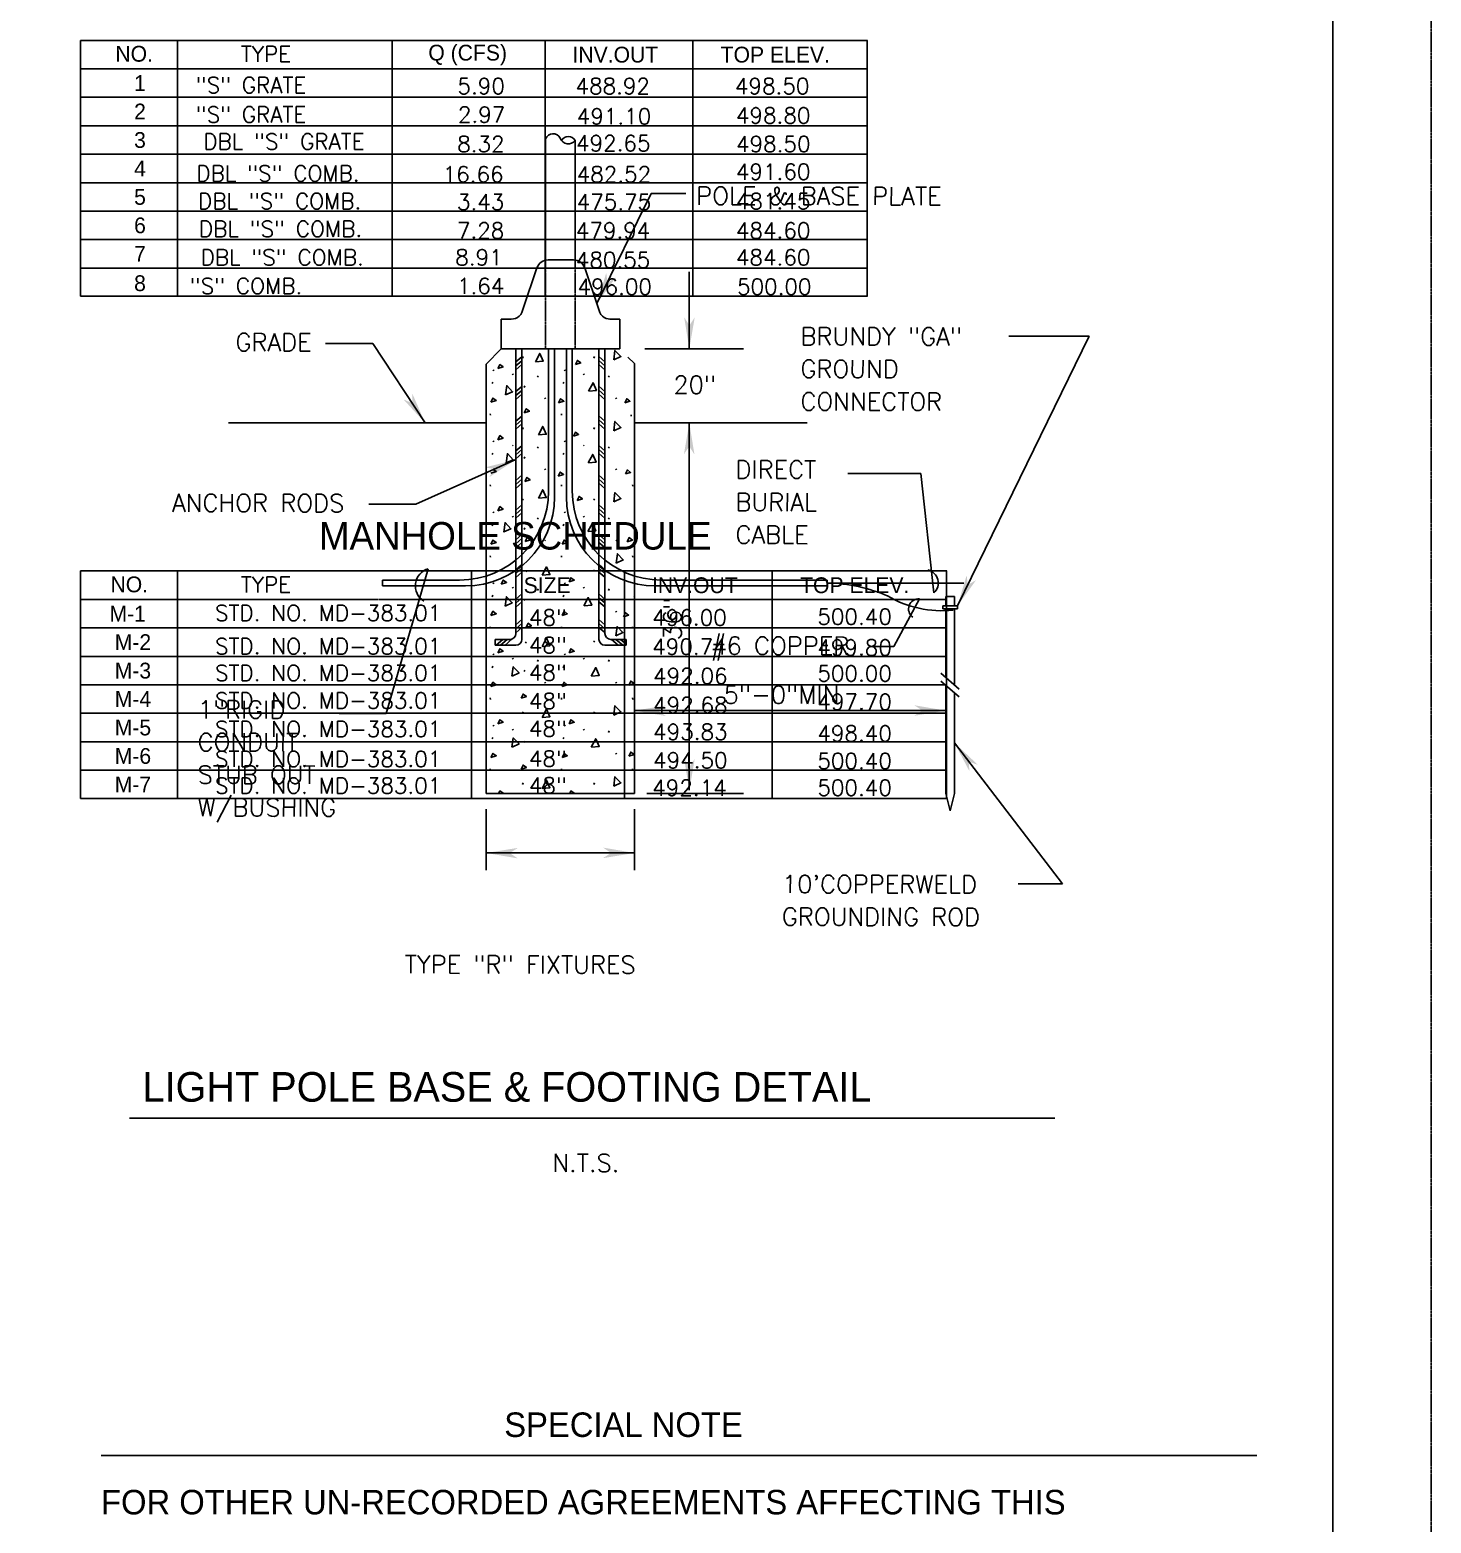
# Model space of a CAD drawing. Header units: inches. Extents: x -46627 to 16189, y -40789 to 47130.
# Drawn here: x -4964 to 3547, y -31534 to -22467 of the extents above; entities that cross this region are included whole.
import ezdxf
from ezdxf.enums import TextEntityAlignment as Align

# ---------------------------------------------------------------- set-up
doc = ezdxf.new("R2010")
doc.units = ezdxf.units.IN
doc.header["$MEASUREMENT"] = 0
doc.linetypes.add('DASHED', pattern=[0.75, 0.5, -0.25])
for name, color, linetype in [('26', 7, 'CONTINUOUS'), ('55', 7, 'CONTINUOUS'), ('58', 7, 'CONTINUOUS'), ('59', 7, 'CONTINUOUS')]:
    doc.layers.add(name, color=color, linetype=linetype)
doc.styles.add('ROMANS', font='ROMANS', dxfattribs={"height": 0.2})
doc.styles.add('txt', font='TXT', dxfattribs={"height": 0.2})

# ---------------------------------------------------------------- blocks, each defined once
blk = doc.blocks.new('ARS')
at = {"layer": '26', "color": 3, "linetype": 'Continuous'}
blk.add_solid([(0, 0), (-0.5292, 0.091), (-0.533, -0.0869), (-0.3952, 0.0009)], dxfattribs=at)

msp = doc.modelspace()

# ---------------------------------------------------------------- linework, layer by layer
at = {"layer": '55', "color": 7, "linetype": 'DASHED'}
msp.add_line((3547.4056, -4949.6663), (3547.4056, -40788.7463), dxfattribs=at)
at = {"layer": '55', "color": 7, "linetype": 'Continuous'}
msp.add_line((-4531.5416, -31123.4651), (2487.7312, -31123.4651), dxfattribs=at)
msp.add_lwpolyline([(-46029.9716, -5557.7363), (-46029.9716, -40191.4283), (2950.0876, -40191.4283), (2950.0876, -5546.9843), (-46029.9716, -5546.9843)], dxfattribs=at)
at = {"layer": '58', "color": 7, "linetype": 'Continuous'}
for p, q in [((-1831.2152, -23863.5791, 0.0024), (-1831.2152, -23129.2631, 0.0024)), ((-1651.2152, -23863.5791, 0.0024), (-1651.2152, -23137.6319, 0.0024)), ((-1190.78, -23460.4151, 0.0024), (-1519.2932, -24128.0999, 0.0024)), ((-1190.78, -23460.4151, 0.0024), (-978.9296, -23460.4151, 0.0024)), ((-1968.3032, -24158.0183, 0.0024), (-1883.7008, -23912.1515, 0.0024)), ((-1815.6176, -23863.5791, 0.0024), (-1661.6816, -23863.5791, 0.0024)), ((-1509.0416, -24157.8887, 0.0024), (-1593.5984, -23912.1515, 0.0024)), ((-958.3124, -23935.4879, 0.0024), (-958.3124, -24403.5791, 0.0024)), ((-2101.2152, -24223.5791, 0.0024), (-2101.2152, -24403.5791, 0.0024)), ((-2101.2152, -24223.5791, 0.0024), (-2040.0152, -24223.5791, 0.0024)), ((-1440.7736, -24223.5443, 0.0024), (-1381.2152, -24223.5443, 0.0024)), ((-1381.2152, -24223.5443, 0.0024), (-1381.2152, -24403.5791, 0.0024)), ((-3167.2112, -24370.9427, 0.0024), (-2880.5456, -24370.9427, 0.0024)), ((-2880.5456, -24370.9427, 0.0024), (-2562.9392, -24853.5791, 0.0024)), ((1469.512, -24325.8335, 0.0024), (670.2544, -25964.9735, 0.0024)), ((981.9328, -24325.8335, 0.0024), (1469.512, -24325.8335, 0.0024)), ((-2101.2152, -24403.5791, 0.0024), (-2191.2152, -24496.9247, 0.0024)), ((-1381.2152, -24403.5791, 0.0024), (-2101.2152, -24403.5791, 0.0024)), ((-2011.2152, -24403.5791, 0.0024), (-2011.2152, -26131.5791, 0.0024)), ((-1975.2152, -24451.5431, 0.0024), (-2011.2152, -24483.3431, 0.0024)), ((-1975.2152, -24475.5599, 0.0024), (-2011.2152, -24507.3611, 0.0024)), ((-1975.2152, -24403.5791, 0.0024), (-1975.2152, -26167.5791, 0.0024)), ((-1971.2012, -24459.7619, 0.0024), (-1967.1968, -24450.7619, 0.0024)), ((-1813.2152, -24403.5791, 0.0024), (-1813.2152, -25267.5791, 0.0024)), ((-1777.2152, -24403.5791, 0.0024), (-1777.2152, -25303.5791, 0.0024)), ((-1705.2152, -24403.5791, 0.0024), (-1705.2152, -25303.5791, 0.0024)), ((-1669.2152, -24403.5791, 0.0024), (-1669.2152, -25267.5791, 0.0024)), ((-1539.2012, -24459.7619, 0.0024), (-1535.1968, -24450.7619, 0.0024)), ((-1507.2152, -24403.5791, 0.0024), (-1507.2152, -26167.5791, 0.0024)), ((-1507.2152, -24450.9551, 0.0024), (-1471.2152, -24482.7551, 0.0024)), ((-1507.2152, -24474.9719, 0.0024), (-1471.2152, -24506.7719, 0.0024)), ((-1471.2152, -24403.5791, 0.0024), (-1471.2152, -26131.5791, 0.0024)), ((-1291.2152, -24493.5791, 0.0024), (-1330.8464, -24453.9479, 0.0024)), ((-1228.6004, -24403.5791, 0.0024), (-629.9636, -24403.5791, 0.0024)), ((-2191.2152, -24496.9247, 0.0024), (-2191.2152, -27103.5791, 0.0024)), ((-2148.8696, -24530.6639, 0.0024), (-2144.8736, -24536.6579, 0.0024)), ((-2032.3016, -24556.0895, 0.0024), (-2028.3056, -24562.0823, 0.0024)), ((-1975.2152, -24499.5767, 0.0024), (-2011.2152, -24531.3767, 0.0024)), ((-1880.2928, -24575.6375, 0.0024), (-1876.2872, -24566.6543, 0.0024)), ((-1716.8696, -24530.6639, 0.0024), (-1712.8736, -24536.6579, 0.0024)), ((-1600.3016, -24556.0895, 0.0024), (-1596.3056, -24562.0823, 0.0024)), ((-1507.2152, -24498.9875, 0.0024), (-1471.2152, -24530.7887, 0.0024)), ((-1448.2928, -24575.6375, 0.0024), (-1444.2872, -24566.6543, 0.0024)), ((-1291.2152, -27103.5791, 0.0024), (-1291.2152, -24493.5791, 0.0024)), ((-2156.4488, -24614.5079, 0.0024), (-2152.4432, -24605.5079, 0.0024)), ((-1975.2152, -24631.5431, 0.0024), (-2011.2152, -24663.3431, 0.0024)), ((-1975.2152, -24655.5599, 0.0024), (-2011.2152, -24687.3611, 0.0024)), ((-1961.2112, -24637.4759, 0.0024), (-1957.2056, -24628.4939, 0.0024)), ((-1724.4488, -24614.5079, 0.0024), (-1720.4432, -24605.5079, 0.0024)), ((-1507.2152, -24630.9551, 0.0024), (-1471.2152, -24662.7551, 0.0024)), ((-1507.2152, -24654.9719, 0.0024), (-1471.2152, -24686.7719, 0.0024)), ((-1292.4488, -24614.5079, 0.0024), (-1291.2152, -24611.7383, 0.0024)), ((-1975.2152, -24679.5767, 0.0024), (-2011.2152, -24711.3767, 0.0024)), ((-1836.3272, -24701.4119, 0.0024), (-1832.3312, -24707.4059, 0.0024)), ((-1507.2152, -24678.9875, 0.0024), (-1471.2152, -24710.7887, 0.0024)), ((-1404.3272, -24701.4119, 0.0024), (-1400.3312, -24707.4059, 0.0024)), ((-2167.3376, -24797.2535, 0.0024), (-2166.3296, -24806.2439, 0.0024)), ((-1975.2152, -24811.5431, 0.0024), (-2011.2152, -24843.3431, 0.0024)), ((-1975.2152, -24835.5599, 0.0024), (-2011.2152, -24867.3611, 0.0024)), ((-1735.3376, -24797.2535, 0.0024), (-1734.3296, -24806.2439, 0.0024)), ((-1507.2152, -24810.9551, 0.0024), (-1471.2152, -24842.7551, 0.0024)), ((-1507.2152, -24834.9719, 0.0024), (-1471.2152, -24866.7719, 0.0024)), ((-1311.5288, -24803.4023, 0.0024), (-1310.5208, -24812.3927, 0.0024)), ((-2191.2152, -24853.5791, 0.0024), (-3756.9236, -24853.5791, 0.0024)), ((-1975.2152, -24859.5767, 0.0024), (-2011.2152, -24891.3767, 0.0024)), ((-1971.2012, -24891.2303, 0.0024), (-1967.1968, -24882.2303, 0.0024)), ((-1539.2012, -24891.2303, 0.0024), (-1535.1968, -24882.2303, 0.0024)), ((-1507.2152, -24858.9875, 0.0024), (-1471.2152, -24890.7887, 0.0024)), ((-241.7036, -24853.5791, 0.0024), (-1291.2152, -24853.5791, 0.0024)), ((-958.3124, -24853.5791, 0.0024), (-958.3124, -27084.2039, 0.0024)), ((-2148.8696, -24962.1335, 0.0024), (-2144.8736, -24968.1263, 0.0024)), ((-2032.3016, -24987.5579, 0.0024), (-2028.3056, -24993.5519, 0.0024)), ((-1975.2152, -24991.5431, 0.0024), (-2011.2152, -25023.3431, 0.0024)), ((-1975.2152, -25015.5599, 0.0024), (-2011.2152, -25047.3611, 0.0024)), ((-1880.2928, -25007.1059, 0.0024), (-1876.2872, -24998.1239, 0.0024)), ((-1716.8696, -24962.1335, 0.0024), (-1712.8736, -24968.1263, 0.0024)), ((-1600.3016, -24987.5579, 0.0024), (-1596.3056, -24993.5519, 0.0024)), ((-1507.2152, -24990.9551, 0.0024), (-1471.2152, -25022.7551, 0.0024)), ((-1507.2152, -25014.9719, 0.0024), (-1471.2152, -25046.7719, 0.0024)), ((-1448.2928, -25007.1059, 0.0024), (-1444.2872, -24998.1239, 0.0024)), ((-2618.4512, -25346.7083, 0.0024), (-2011.2152, -25076.0399, 0.0024)), ((-2156.4488, -25045.9775, 0.0024), (-2152.4432, -25036.9775, 0.0024)), ((-1975.2152, -25039.5767, 0.0024), (-2011.2152, -25071.3767, 0.0024)), ((-1961.2112, -25068.9455, 0.0024), (-1957.2056, -25059.9623, 0.0024)), ((-1724.4488, -25045.9775, 0.0024), (-1720.4432, -25036.9775, 0.0024)), ((-1507.2152, -25038.9875, 0.0024), (-1471.2152, -25070.7887, 0.0024)), ((-1292.4488, -25045.9775, 0.0024), (-1291.2152, -25043.2067, 0.0024)), ((-1975.2152, -25171.5431, 0.0024), (-2011.2152, -25203.3431, 0.0024)), ((-1975.2152, -25195.5599, 0.0024), (-2011.2152, -25227.3611, 0.0024)), ((-1836.3272, -25132.8815, 0.0024), (-1832.3312, -25138.8743, 0.0024)), ((-1507.2152, -25170.9551, 0.0024), (-1471.2152, -25202.7551, 0.0024)), ((-1507.2152, -25194.9719, 0.0024), (-1471.2152, -25226.7719, 0.0024)), ((-1404.3272, -25132.8815, 0.0024), (-1400.3312, -25138.8743, 0.0024)), ((4.0936, -25160.8127, 0.0024), (448.5328, -25160.8127, 0.0024)), ((448.5328, -25160.8127, 0.0024), (526.1548, -25885.7999, 0.0024)), ((-2167.3376, -25228.7219, 0.0024), (-2166.3296, -25237.7135, 0.0024)), ((-1975.2152, -25219.5767, 0.0024), (-2011.2152, -25251.3767, 0.0024)), ((-1735.3376, -25228.7219, 0.0024), (-1734.3296, -25237.7135, 0.0024)), ((-1507.2152, -25218.9875, 0.0024), (-1471.2152, -25250.7887, 0.0024)), ((-1303.3376, -25228.7219, 0.0024), (-1302.3296, -25237.7135, 0.0024)), ((-2905.1168, -25346.7083, 0.0024), (-2618.4512, -25346.7083, 0.0024)), ((-1975.2152, -25351.5431, 0.0024), (-2011.2152, -25383.3431, 0.0024)), ((-1975.2152, -25375.5599, 0.0024), (-2011.2152, -25407.3611, 0.0024)), ((-1971.2012, -25322.6999, 0.0024), (-1967.1968, -25313.6999, 0.0024)), ((-1539.2012, -25322.6999, 0.0024), (-1535.1968, -25313.6999, 0.0024)), ((-1507.2152, -25350.9551, 0.0024), (-1471.2152, -25382.7551, 0.0024)), ((-1507.2152, -25374.9719, 0.0024), (-1471.2152, -25406.7719, 0.0024)), ((-2156.4488, -25477.4459, 0.0024), (-2152.4432, -25468.4459, 0.0024)), ((-2148.8696, -25393.6019, 0.0024), (-2144.8736, -25399.5959, 0.0024)), ((-2032.3016, -25419.0263, 0.0024), (-2028.3056, -25425.0215, 0.0024)), ((-1975.2152, -25399.5767, 0.0024), (-2011.2152, -25431.3767, 0.0024)), ((-1880.2928, -25438.5743, 0.0024), (-1876.2872, -25429.5935, 0.0024)), ((-1724.4488, -25477.4459, 0.0024), (-1720.4432, -25468.4459, 0.0024)), ((-1716.8696, -25393.6019, 0.0024), (-1712.8736, -25399.5959, 0.0024)), ((-1600.3016, -25419.0263, 0.0024), (-1596.3056, -25425.0215, 0.0024)), ((-1507.2152, -25398.9875, 0.0024), (-1471.2152, -25430.7887, 0.0024)), ((-1448.2928, -25438.5743, 0.0024), (-1444.2872, -25429.5935, 0.0024)), ((-1292.4488, -25477.4459, 0.0024), (-1291.2152, -25474.6751, 0.0024)), ((-1975.2152, -25531.5431, 0.0024), (-2011.2152, -25563.3431, 0.0024)), ((-1975.2152, -25555.5599, 0.0024), (-2011.2152, -25587.3611, 0.0024)), ((-1961.2112, -25500.4139, 0.0024), (-1957.2056, -25491.4319, 0.0024)), ((-1836.3272, -25564.3499, 0.0024), (-1832.3312, -25570.3439, 0.0024)), ((-1507.2152, -25530.9551, 0.0024), (-1471.2152, -25562.7551, 0.0024)), ((-1507.2152, -25554.9719, 0.0024), (-1471.2152, -25586.7719, 0.0024)), ((-1404.3272, -25564.3499, 0.0024), (-1400.3312, -25570.3439, 0.0024)), ((-2167.3376, -25660.1903, 0.0024), (-2166.3296, -25669.1819, 0.0024)), ((-1975.2152, -25579.5767, 0.0024), (-2011.2152, -25611.3767, 0.0024)), ((-1735.3376, -25660.1903, 0.0024), (-1734.3296, -25669.1819, 0.0024)), ((-1507.2152, -25578.9875, 0.0024), (-1471.2152, -25610.7887, 0.0024)), ((-1303.3376, -25660.1903, 0.0024), (-1302.3296, -25669.1819, 0.0024)), ((-2798.6408, -26617.6667, 0.0024), (-2544.008, -25738.5743, 0.0024)), ((-1975.2152, -25711.5431, 0.0024), (-2011.2152, -25743.3431, 0.0024)), ((-1975.2152, -25735.5599, 0.0024), (-2011.2152, -25767.3611, 0.0024)), ((-1948.6784, -25758.2687, 0.0024), (-1944.6728, -25749.2687, 0.0024)), ((-1539.2012, -25754.1695, 0.0024), (-1535.1968, -25745.1695, 0.0024)), ((-1507.2152, -25710.9551, 0.0024), (-1471.2152, -25742.7551, 0.0024)), ((-1507.2152, -25734.9719, 0.0024), (-1471.2152, -25766.7719, 0.0024)), ((-2821.2152, -25807.5791, 0.0024), (-2821.2152, -25843.5791, 0.0024)), ((-2821.2152, -25807.5791, 0.0024), (-2353.2152, -25807.5791, 0.0024)), ((-2148.8696, -25825.0703, 0.0024), (-2144.8736, -25831.0655, 0.0024)), ((-1975.2152, -25759.5767, 0.0024), (-2011.2152, -25791.3767, 0.0024)), ((-1716.8696, -25825.0703, 0.0024), (-1712.8736, -25831.0655, 0.0024)), ((-1507.2152, -25758.9875, 0.0024), (-1471.2152, -25790.7887, 0.0024)), ((-1129.2152, -25807.5791, 0.0024), (-121.2152, -25807.5791, 0.0024)), ((-121.2152, -25807.5791, 0.0024), (-121.2152, -25843.5791, 0.0024)), ((-121.2152, -25825.5791, 0.0024), (708.2728, -25825.5791, 0.0024)), ((-2821.2152, -25843.5791, 0.0024), (-2317.2152, -25843.5791, 0.0024)), ((-2156.4488, -25908.9143, 0.0024), (-2152.4432, -25899.9143, 0.0024)), ((-2032.3016, -25850.4959, 0.0024), (-2028.3056, -25856.4899, 0.0024)), ((-1975.2152, -25891.5431, 0.0024), (-2011.2152, -25923.3431, 0.0024)), ((-1975.2152, -25915.5599, 0.0024), (-2011.2152, -25947.3611, 0.0024)), ((-1961.2112, -25931.8823, 0.0024), (-1957.2056, -25922.9015, 0.0024)), ((-1880.2928, -25870.0439, 0.0024), (-1876.2872, -25861.0619, 0.0024)), ((-1724.4488, -25908.9143, 0.0024), (-1720.4432, -25899.9143, 0.0024)), ((-1600.3016, -25850.4959, 0.0024), (-1596.3056, -25856.4899, 0.0024)), ((-1507.2152, -25890.9551, 0.0024), (-1471.2152, -25922.7551, 0.0024)), ((-1507.2152, -25914.9719, 0.0024), (-1471.2152, -25946.7719, 0.0024)), ((-1448.2928, -25870.0439, 0.0024), (-1444.2872, -25861.0619, 0.0024)), ((-1292.4488, -25908.9143, 0.0024), (-1291.2152, -25906.1447, 0.0024)), ((-1165.2152, -25843.5791, 0.0024), (-121.2152, -25843.5791, 0.0024)), ((283.3816, -26211.7295, 0.0024), (438.9052, -25922.0819, 0.0024)), ((598.7848, -25964.9735, 0.0024), (598.7848, -25906.5503, 0.0024)), ((598.7848, -25906.5503, 0.0024), (652.7848, -25906.5503, 0.0024)), ((652.7848, -25964.9735, 0.0024), (652.7848, -25906.5503, 0.0024)), ((-1975.2152, -25939.5767, 0.0024), (-2011.2152, -25971.3767, 0.0024)), ((-1836.3272, -25995.8183, 0.0024), (-1832.3312, -26001.8135, 0.0024)), ((-1507.2152, -25938.9875, 0.0024), (-1471.2152, -25970.7887, 0.0024)), ((-1404.3272, -25995.8183, 0.0024), (-1400.3312, -26001.8135, 0.0024)), ((580.7848, -25964.9735, 0.0024), (670.7848, -25964.9735, 0.0024)), ((580.7848, -25982.9735, 0.0024), (580.7848, -25964.9735, 0.0024)), ((580.7848, -25982.9735, 0.0024), (670.7848, -25982.9735, 0.0024)), ((598.7848, -26398.8623, 0.0024), (598.7848, -25982.9735, 0.0024)), ((652.7848, -26445.1631, 0.0024), (652.7848, -25982.9735, 0.0024)), ((670.7848, -25982.9735, 0.0024), (670.7848, -25964.9735, 0.0024)), ((-2167.3376, -26091.6599, 0.0024), (-2166.3296, -26100.6503, 0.0024)), ((-1975.2152, -26047.5263, 0.0024), (-2011.2152, -26079.3263, 0.0024)), ((-1975.2152, -26071.5431, 0.0024), (-2011.2152, -26103.3431, 0.0024)), ((-1975.2152, -26095.5587, 0.0024), (-2011.2152, -26127.3599, 0.0024)), ((-1735.3376, -26091.6599, 0.0024), (-1734.3296, -26100.6503, 0.0024)), ((-1507.2152, -26046.9371, 0.0024), (-1471.2152, -26078.7383, 0.0024)), ((-1507.2152, -26070.9551, 0.0024), (-1471.2152, -26102.7551, 0.0024)), ((-1507.2152, -26094.9719, 0.0024), (-1471.2152, -26126.7719, 0.0024)), ((-1303.3376, -26091.6599, 0.0024), (-1302.3296, -26100.6503, 0.0024)), ((-2138.3132, -26167.5791, 0.0024), (-2047.2152, -26167.5791, 0.0024)), ((-2138.3132, -26167.5791, 0.0024), (-2138.3132, -26203.5791, 0.0024)), ((-2138.3132, -26203.5791, 0.0024), (-2011.2152, -26203.5791, 0.0024)), ((-2091.11, -26167.5791, 0.0024), (-2131.8632, -26203.5791, 0.0024)), ((-2063.9228, -26167.5791, 0.0024), (-2104.676, -26203.5791, 0.0024)), ((-2033.798, -26164.9847, 0.0024), (-2079.692, -26205.5255, 0.0024)), ((-1952.7728, -26191.7867, 0.0024), (-1948.7672, -26182.7867, 0.0024)), ((-1539.2012, -26185.6379, 0.0024), (-1535.1968, -26176.6379, 0.0024)), ((-1471.2152, -26203.5791, 0.0024), (-1342.8152, -26203.5791, 0.0024)), ((-1435.2152, -26167.5791, 0.0024), (-1342.8152, -26167.5791, 0.0024)), ((-1431.0368, -26167.5791, 0.0024), (-1390.2836, -26203.5791, 0.0024)), ((-1403.8484, -26167.5791, 0.0024), (-1363.0952, -26203.5791, 0.0024)), ((-1376.66, -26167.5791, 0.0024), (-1342.8152, -26197.4747, 0.0024)), ((-1342.8152, -26167.5791, 0.0024), (-1342.8152, -26203.5791, 0.0024)), ((-2148.8696, -26256.5399, 0.0024), (-2144.8736, -26262.5339, 0.0024)), ((-2032.3016, -26281.9655, 0.0024), (-2028.3056, -26287.9583, 0.0024)), ((-1880.2928, -26301.5135, 0.0024), (-1876.2872, -26292.5303, 0.0024)), ((-1716.8696, -26256.5399, 0.0024), (-1712.8736, -26262.5339, 0.0024)), ((-1600.3016, -26281.9655, 0.0024), (-1596.3056, -26287.9583, 0.0024)), ((-1448.2928, -26301.5135, 0.0024), (-1444.2872, -26292.5303, 0.0024)), ((140.704, -26211.7295, 0.0024), (283.3816, -26211.7295, 0.0024)), ((-2156.4488, -26340.3839, 0.0024), (-2152.4432, -26331.3839, 0.0024)), ((-1961.2112, -26363.3519, 0.0024), (-1957.2056, -26354.3699, 0.0024)), ((-1724.4488, -26340.3839, 0.0024), (-1720.4432, -26331.3839, 0.0024)), ((-1292.4488, -26340.3839, 0.0024), (-1291.2152, -26337.6143, 0.0024)), ((569.2552, -26373.5435, 0.0024), (681.5848, -26469.8579, 0.0024)), ((-1836.3272, -26427.2879, 0.0024), (-1832.3312, -26433.2819, 0.0024)), ((-1404.3272, -26427.2879, 0.0024), (-1400.3312, -26433.2819, 0.0024)), ((570.0256, -26421.6251, 0.0024), (681.5848, -26517.2759, 0.0024)), ((598.7848, -27103.1591, 0.0024), (598.7848, -26446.2839, 0.0024)), ((-2167.3376, -26523.1295, 0.0024), (-2166.3296, -26532.1199, 0.0024)), ((-1735.3376, -26523.1295, 0.0024), (-1734.3296, -26532.1199, 0.0024)), ((-1303.3376, -26523.1295, 0.0024), (-1302.3296, -26532.1199, 0.0024)), ((652.7848, -27103.1591, 0.0024), (652.7848, -26492.5823, 0.0024)), ((-3085.3076, -26617.6667, 0.0024), (-2798.6408, -26617.6667, 0.0024)), ((-1971.2012, -26617.1063, 0.0024), (-1967.1968, -26608.1063, 0.0024)), ((-1539.2012, -26617.1063, 0.0024), (-1535.1968, -26608.1063, 0.0024)), ((-1291.2152, -26600.4143, 0.0024), (598.7848, -26600.4143, 0.0024)), ((-2148.8696, -26688.0095, 0.0024), (-2144.8736, -26694.0023, 0.0024)), ((-2032.3016, -26713.4339, 0.0024), (-2028.3056, -26719.4279, 0.0024)), ((-1880.2928, -26732.9819, 0.0024), (-1876.2872, -26723.9999, 0.0024)), ((-1716.8696, -26688.0095, 0.0024), (-1712.8736, -26694.0023, 0.0024)), ((-1600.3016, -26713.4339, 0.0024), (-1596.3056, -26719.4279, 0.0024)), ((-1448.2928, -26732.9819, 0.0024), (-1444.2872, -26723.9999, 0.0024)), ((-2156.4488, -26771.8535, 0.0024), (-2152.4432, -26762.8535, 0.0024)), ((-1961.2112, -26794.8215, 0.0024), (-1957.2056, -26785.8383, 0.0024)), ((-1724.4488, -26771.8535, 0.0024), (-1720.4432, -26762.8535, 0.0024)), ((-1292.4488, -26771.8535, 0.0024), (-1291.2152, -26769.0827, 0.0024)), ((1307.9452, -27651.3347, 0.0024), (652.7848, -26796.4895, 0.0024)), ((-1836.3272, -26858.7575, 0.0024), (-1832.3312, -26864.7503, 0.0024)), ((-1404.3272, -26858.7575, 0.0024), (-1400.3312, -26864.7503, 0.0024)), ((-2167.3376, -26954.5979, 0.0024), (-2166.3296, -26963.5895, 0.0024)), ((-1735.3376, -26954.5979, 0.0024), (-1734.3296, -26963.5895, 0.0024)), ((-1303.3376, -26954.5979, 0.0024), (-1302.3296, -26963.5895, 0.0024)), ((-2191.2152, -27103.5791, 0.0024), (-1291.2152, -27103.5791, 0.0024)), ((-1971.2012, -27048.5759, 0.0024), (-1967.1968, -27039.5759, 0.0024)), ((-1539.2012, -27048.5759, 0.0024), (-1535.1968, -27039.5759, 0.0024)), ((-1216.3136, -27103.5791, 0.0024), (-629.9636, -27103.5791, 0.0024)), ((598.7848, -27103.1591, 0.0024), (625.7872, -27208.5779, 0.0024)), ((652.7884, -27103.1591, 0.0024), (625.7872, -27208.5779, 0.0024)), ((-2191.2152, -27198.2099, 0.0024), (-2191.2152, -27569.4491, 0.0024)), ((-1291.2152, -27198.2099, 0.0024), (-1291.2152, -27569.4491, 0.0024)), ((-2191.2152, -27464.8991, 0.0024), (-1291.2152, -27464.8991, 0.0024)), ((1039.444, -27651.3347, 0.0024), (1307.9452, -27651.3347, 0.0024)), ((-4357.628, -29074.6631, 0.0024), (1262.1424, -29074.6631, 0.0024))]:
    msp.add_line(p, q, dxfattribs=at)
at = {"layer": '58', "color": 7, "linetype": 'DASHED'}
for p, q in [((-1831.2152, -24403.5791, 0.0024), (-1831.2152, -23863.5791, 0.0024)), ((-1651.2152, -24403.5791, 0.0024), (-1651.2152, -23863.5791, 0.0024))]:
    msp.add_line(p, q, dxfattribs=at)
at = {"layer": '58', "color": 7, "linetype": 'Continuous', "elevation": 0.0024}
for points in [[(-1893.452, -24482.3267), (-1866.4784, -24431.3867), (-1845.5, -24478.3391), (-1892.4536, -24482.3267)], [(-1650.146, -24499.0991), (-1638.158, -24474.1247), (-1618.178, -24489.1091), (-1650.146, -24499.0991)], [(-1417.6568, -24470.0939), (-1409.7368, -24412.9979), (-1373.9612, -24449.9423), (-1416.7208, -24469.7519)], [(-2121.0512, -24523.6979), (-2109.0632, -24498.7223), (-2089.0832, -24513.7079), (-2121.0512, -24523.6979)], [(-2075.0396, -24683.8439), (-2067.1196, -24626.7479), (-2031.344, -24663.6935), (-2074.1036, -24683.5019)], [(-1570.0808, -24660.3479), (-1543.1072, -24609.4079), (-1522.1288, -24656.3615), (-1569.0812, -24660.3479)], [(-2163.4328, -24727.3859), (-2151.4532, -24702.4103), (-2131.4732, -24717.3959), (-2163.4328, -24727.3859)], [(-1751.9072, -24731.4839), (-1739.9288, -24706.5095), (-1719.9488, -24721.4951), (-1751.9072, -24731.4839)], [(-1350.644, -24732.0623), (-1338.6656, -24707.0879), (-1318.6856, -24722.0723), (-1350.644, -24732.0623)], [(-1961.1428, -24792.6407), (-1949.1632, -24767.6663), (-1929.1832, -24782.6519), (-1961.1428, -24792.6407)], [(-1417.6568, -24901.5623), (-1409.7368, -24844.4663), (-1373.9612, -24881.4119), (-1416.7208, -24901.2215)], [(-2121.0512, -24955.1663), (-2109.0632, -24930.1919), (-2089.0832, -24945.1775), (-2121.0512, -24955.1663)], [(-1875.0236, -24926.0951), (-1848.0512, -24875.1551), (-1827.0716, -24922.1087), (-1874.024, -24926.0951)], [(-1662.4328, -24934.6667), (-1650.4448, -24909.6911), (-1630.4648, -24924.6767), (-1662.4328, -24934.6667)], [(-2070.944, -25096.8623), (-2063.024, -25039.7663), (-2027.2496, -25076.7119), (-2070.008, -25096.5215)], [(-1572.128, -25095.9179), (-1545.1556, -25044.9779), (-1524.176, -25091.9303), (-1571.1296, -25095.9179)], [(-2151.1472, -25134.1103), (-2131.4732, -25148.8655), (-2163.4328, -25158.8543)], [(-1957.0472, -25209.7631), (-1945.0688, -25184.7875), (-1925.0888, -25199.7719), (-1957.0472, -25209.7631)], [(-1753.9568, -25177.3055), (-1741.9784, -25152.3299), (-1721.9984, -25167.3143), (-1753.9568, -25177.3055)], [(-1346.5496, -25163.5319), (-1334.57, -25138.5563), (-1314.59, -25153.5407), (-1346.5496, -25163.5319)], [(-1875.0248, -25310.4167), (-1848.0524, -25259.4767), (-1827.0728, -25306.4303), (-1874.0264, -25310.4167)], [(-1417.6568, -25333.0319), (-1409.7368, -25275.9359), (-1373.9612, -25312.8815), (-1416.7208, -25332.6899)], [(-2121.0512, -25386.6359), (-2109.0632, -25361.6615), (-2089.0832, -25376.6459), (-2121.0512, -25386.6359)], [(-1639.9076, -25325.1383), (-1627.9196, -25300.1639), (-1607.9396, -25315.1495), (-1639.9076, -25325.1383)], [(-2085.2792, -25516.0319), (-2077.3592, -25458.9359), (-2041.5848, -25495.8815), (-2084.3432, -25515.6911)], [(-1574.1752, -25513.0367), (-1547.2016, -25462.0967), (-1526.2232, -25509.0503), (-1573.1768, -25513.0367)], [(-2163.4328, -25590.3239), (-2151.4532, -25565.3495), (-2131.4732, -25580.3339), (-2163.4328, -25590.3239)], [(-1955.0012, -25573.5839), (-1943.0216, -25548.6095), (-1923.0416, -25563.5939), (-1955.0012, -25573.5839)], [(-1731.4328, -25590.3239), (-1719.4532, -25565.3495), (-1699.4732, -25580.3339), (-1731.4328, -25590.3239)], [(-1336.3112, -25574.5019), (-1324.3316, -25549.5263), (-1304.3516, -25564.5119), (-1336.3112, -25574.5019)], [(-1403.3228, -25705.0523), (-1395.4028, -25647.9563), (-1359.6272, -25684.9007), (-1402.3868, -25704.7103)], [(-1852.5008, -25778.7839), (-1825.5272, -25727.8439), (-1804.5488, -25774.7975), (-1851.5012, -25778.7839)], [(-2100.5768, -25832.4551), (-2088.5888, -25807.4795), (-2068.6088, -25822.4639), (-2100.5768, -25832.4551)], [(-1689.0512, -25818.1055), (-1677.0632, -25793.1299), (-1657.0832, -25808.1143), (-1689.0512, -25818.1055)], [(-2077.088, -25965.9503), (-2069.168, -25908.8543), (-2033.3936, -25945.7987), (-2076.152, -25965.6071)], [(-1598.7464, -25965.0071), (-1571.774, -25914.0671), (-1550.7944, -25961.0195), (-1597.748, -25965.0071)], [(-2163.4328, -26021.7935), (-2151.4532, -25996.8179), (-2131.4732, -26011.8023), (-2163.4328, -26021.7935)], [(-1731.4328, -26021.7935), (-1719.4532, -25996.8179), (-1699.4732, -26011.8023), (-1731.4328, -26021.7935)], [(-1358.834, -26030.5679), (-1346.8544, -26005.5935), (-1326.8744, -26020.5779), (-1358.834, -26030.5679)], [(-1948.8584, -26095.2491), (-1936.8788, -26070.2735), (-1916.8988, -26085.2591), (-1948.8584, -26095.2491)], [(-1405.3712, -26146.7723), (-1397.4512, -26089.6763), (-1361.6768, -26126.6207), (-1404.4352, -26146.4303)], [(-1852.5008, -26210.2535), (-1825.5272, -26159.3135), (-1804.5488, -26206.2659), (-1851.5012, -26210.2535)], [(-2121.0512, -26249.5739), (-2109.0632, -26224.5983), (-2089.0832, -26239.5839), (-2121.0512, -26249.5739)], [(-1689.0512, -26249.5739), (-1677.0632, -26224.5983), (-1657.0832, -26239.5839), (-1689.0512, -26249.5739)], [(-2036.1368, -26391.2699), (-2028.2168, -26334.1739), (-1992.4412, -26371.1183), (-2035.2008, -26390.9279)], [(-1553.7008, -26390.3255), (-1526.7272, -26339.3855), (-1505.7488, -26386.3379), (-1552.7012, -26390.3255)], [(-2163.4328, -26453.2619), (-2151.4532, -26428.2863), (-2131.4732, -26443.2719), (-2163.4328, -26453.2619)], [(-1731.4328, -26453.2619), (-1719.4532, -26428.2863), (-1699.4732, -26443.2719), (-1731.4328, -26453.2619)], [(-1326.0728, -26445.6383), (-1314.0932, -26420.6639), (-1294.1132, -26435.6495), (-1326.0728, -26445.6383)], [(-1979.5712, -26524.6679), (-1967.5928, -26499.6935), (-1947.6128, -26514.6779), (-1979.5712, -26524.6679)], [(-2121.0512, -26681.0423), (-2109.0632, -26656.0679), (-2089.0832, -26671.0535), (-2121.0512, -26681.0423)], [(-1852.5008, -26641.7219), (-1825.5272, -26590.7819), (-1804.5488, -26637.7343), (-1851.5012, -26641.7219)], [(-1689.0512, -26681.0423), (-1677.0632, -26656.0679), (-1657.0832, -26671.0535), (-1689.0512, -26681.0423)], [(-1417.6568, -26627.4383), (-1409.7368, -26570.3423), (-1373.9612, -26607.2879), (-1416.7208, -26627.0975)], [(-2036.1368, -26822.7383), (-2028.2168, -26765.6423), (-1992.4412, -26802.5879), (-2035.2008, -26822.3975)], [(-1553.7008, -26821.7939), (-1526.7272, -26770.8539), (-1505.7488, -26817.8063), (-1552.7012, -26821.7939)], [(-2163.4328, -26884.7303), (-2151.4532, -26859.7559), (-2131.4732, -26874.7415), (-2163.4328, -26884.7303)], [(-1731.4328, -26884.7303), (-1719.4532, -26859.7559), (-1699.4732, -26874.7415), (-1731.4328, -26884.7303)], [(-1326.0728, -26877.1079), (-1314.0932, -26852.1335), (-1294.1132, -26867.1179), (-1326.0728, -26877.1079)], [(-1979.5712, -26956.1375), (-1967.5928, -26931.1619), (-1947.6128, -26946.1463), (-1979.5712, -26956.1375)], [(-1417.6568, -27058.9079), (-1409.7368, -27001.8119), (-1373.9612, -27038.7575), (-1416.7208, -27058.5659)], [(-2116.7636, -27103.5791), (-2109.0632, -27087.5375), (-2089.0832, -27102.5219), (-2092.4636, -27103.5791)], [(-1852.5008, -27073.1903), (-1825.5272, -27022.2503), (-1804.5488, -27069.2039), (-1851.5012, -27073.1903)], [(-1684.7636, -27103.5791), (-1677.0632, -27087.5375), (-1657.0832, -27102.5219), (-1660.4636, -27103.5791)]]:
    msp.add_lwpolyline(points, dxfattribs=at)
at = {"layer": '58', "color": 7, "linetype": 'Continuous'}
for centre, radius, start, end in [((-1785.8215, -23145.82, 0.0024), 48.319, 26.26567503, 159.9608417), ((-1692.846, -23163.4801, 0.0024), 49.0033, 31.83701668, 148.94914446), ((-1693.2417, -23105.8057, 0.0024), 52.7168, 200.39619441, 322.86473052), ((-1815.6185, -23935.5785, 0.0024), 72, 90, 161.01159722), ((-1661.6818, -23935.5785, 0.0024), 72, 18.9885, 90), ((-2040.0152, -24151.5785, 0.0024), 72, 270, 354.96700278), ((-1437.3302, -24151.5443, 0.0024), 72, 185.03299722, 270), ((-2353.2152, -25267.5785, 0.0024), 540, 270, 0), ((-1129.2152, -25267.5785, 0.0024), 540, 180, 270), ((-2317.2152, -25303.5785, 0.0024), 540, 270, 0), ((-1165.2152, -25303.5785, 0.0024), 540, 180, 270), ((-2513.907, -25842.7481, 0.0024), 108.436, 106.11653333, 238.32999166), ((473.2647, -25824.847, 0.0024), 80.6999, 310.94954444, 77.37688333), ((-132.0063, -26770.4838, 0.0024), 944.9669, 66.13554721, 89.34569165), ((572.5839, -25354.4975, 0.0024), 639.0292, 239.15651111, 276.41604444), ((433.7156, -25982.4747, 0.0024), 60.6154, 85.08859445, 235.60231112), ((-2047.2152, -26131.5785, 0.0024), 36, 270, 0), ((-2011.2152, -26167.5785, 0.0024), 36, 270, 0), ((-1471.2152, -26167.5785, 0.0024), 36, 180, 270), ((-1435.2152, -26131.5785, 0.0024), 36, 180, 270)]:
    msp.add_arc(centre, radius, start, end, dxfattribs=at)
at = {"layer": '59', "color": 7, "linetype": 'Continuous'}
for p, q in [((-4655.6204, -22703.3831), (-4655.6204, -22530.5831)), ((-4655.6204, -22530.5831), (123.2668, -22530.5831)), ((-4067.594, -24080.0375), (-4067.594, -22530.5831)), ((-2763.2168, -24085.1363), (-2763.2168, -22530.5831)), ((-1834.292, -24085.1363), (-1834.292, -22530.5831)), ((-937.7588, -24082.9595), (-937.7588, -22530.5831)), ((121.0684, -24082.9595), (121.0684, -22530.5831)), ((-4655.6204, -22703.3831), (-4655.6204, -22876.1831)), ((123.2668, -22703.3831), (-4655.6204, -22703.3831)), ((-4655.6204, -22876.1831), (-4655.6204, -23048.9831)), ((-4655.6204, -22876.1831), (123.2668, -22876.1831)), ((-4655.6204, -23048.9831), (-4655.6204, -23221.7831)), ((-4655.6204, -23048.9831), (123.2668, -23048.9831)), ((-4655.6204, -23221.7831), (-4655.6204, -23394.5831)), ((-4655.6204, -23221.7831), (123.2668, -23221.7831)), ((-4655.6204, -23394.5831), (-4655.6204, -23567.3831)), ((-4655.6204, -23394.5831), (123.2668, -23394.5831)), ((-4655.6204, -23567.3831), (-4655.6204, -24083.4371)), ((-4655.6204, -23567.3831), (123.2668, -23567.3831)), ((-4655.6204, -23740.1831), (123.2668, -23740.1831)), ((-4655.6204, -23993.3711), (-4655.6204, -23912.9831)), ((-4655.6204, -23912.9831), (123.2668, -23912.9831)), ((-4655.6204, -24083.4371), (123.2668, -24083.4371)), ((-4655.6204, -25925.3351), (-4655.6204, -25752.5351)), ((-4655.6204, -25752.5351), (-2847.1424, -25752.5351)), ((-4067.594, -27137.5091), (-4067.594, -25752.5351)), ((-2866.8056, -25752.5351), (605.9416, -25752.5351)), ((-2280.542, -27132.5855), (-2280.542, -25752.5351)), ((-1351.6172, -27137.5091), (-1351.6172, -25752.5351)), ((-455.084, -27137.5091), (-455.084, -25752.5351)), ((603.7432, -27134.9351), (603.7432, -25752.5351)), ((-4655.6204, -25925.3351), (-4655.6204, -26098.1351)), ((-2847.1424, -25925.3351), (-4655.6204, -25925.3351)), ((605.9416, -25925.3351), (-2842.226, -25925.3351)), ((-4655.6204, -26098.1351), (-4655.6204, -26270.9351)), ((-4655.6204, -26098.1351), (-2847.1424, -26098.1351)), ((-2861.8892, -26098.1351), (605.9416, -26098.1351)), ((-4655.6204, -26270.9351), (-4655.6204, -26443.7351)), ((-4655.6204, -26270.9351), (-2847.1424, -26270.9351)), ((-2886.4688, -26270.9351), (605.9416, -26270.9351)), ((-4655.6204, -26443.7351), (-4655.6204, -26616.5351)), ((-4655.6204, -26443.7351), (-2847.1424, -26443.7351)), ((-2886.4688, -26443.7351), (605.9416, -26443.7351)), ((-4655.6204, -26616.5351), (-4655.6204, -26789.3351)), ((-4655.6204, -26616.5351), (-2847.1424, -26616.5351)), ((-2847.1424, -26616.5351), (605.9416, -26616.5351)), ((-4655.6204, -26789.3351), (-4655.6204, -27134.9351)), ((-4655.6204, -26789.3351), (-2847.1424, -26789.3351)), ((-2866.8056, -26789.3351), (605.9416, -26789.3351)), ((-4655.6204, -26962.1351), (-2847.1424, -26962.1351)), ((-2847.1412, -26962.1351), (605.9416, -26962.1351)), ((-4655.6204, -27134.9351), (-2847.1424, -27134.9351)), ((-2856.974, -27134.9351), (603.7432, -27134.9351))]:
    msp.add_line(p, q, dxfattribs=at)

# ---------------------------------------------------------------- block references
at = {"layer": '58', "color": 7, "linetype": 'Continuous', "zscale": 18}
for p, xscale, yscale, rotation in [((-1519.2932, -24128.0999, 0.0024), 360.0000207344302, 360.0000207344302, 243.802003465764), ((-958.3124, -24403.5791, 0.0024), 360, 360, 270), ((-2562.9392, -24853.5791, 0.0024), 360.0000190720001, 360.0000190720001, 303.3475791049602), ((-958.3124, -24853.5791, 0.0024), 360, 360, 90), ((-2011.2152, -25076.0399, 0.0024), 360.0000369132046, 360.0000369132046, 24.0243334494978), ((670.2544, -25964.9735, 0.0024), 360.0000792163429, 360.0000792163429, 244.0057827649408), ((-1291.2152, -26600.4143, 0.0024), 360, 360, 180), ((652.7848, -26796.4895, 0.0024), 360.0000145144847, 360.0000145144847, 127.4668466246596), ((-958.3124, -27084.2039, 0.0024), 360, 360, 270), ((-2191.2152, -27464.8991, 0.0024), 360, 360, 180)]:
    msp.add_blockref('ARS', p, dxfattribs=dict(at, xscale=xscale, yscale=yscale, rotation=rotation))
at = {"layer": '58', "color": 7, "linetype": 'Continuous', "xscale": 360, "yscale": 360, "zscale": 18}
for p in [(598.7848, -26600.4143, 0.0024), (-1291.2152, -27464.8991, 0.0024)]:
    msp.add_blockref('ARS', p, dxfattribs=at)

# ---------------------------------------------------------------- texts
at = {"layer": '55', "color": 7, "linetype": 'Continuous', "style": 'txt'}
for s, p in [('SPECIAL NOTE', (-2082.482, -31010.7911)), ('FOR OTHER UN-RECORDED AGREEMENTS AFFECTING THIS', (-4531.5416, -31480.9811))]:
    msp.add_text(s, height=148.8, dxfattribs=at).set_placement(p)
at = {"layer": '58', "color": 7, "linetype": 'Continuous', "style": 'ROMANS'}
for s, rotation, p in [('POLE & BASE PLATE ', 359.89988057, (-916.1825, -23420.2176, 0.0024)), ('BRUNDY "GA"', 359.89988057, (-282.5189, -24273.2424, 0.0024)), ('GRADE', 359.89988057, (-3714.8033, -24309.174, 0.0024)), ('GROUND', 359.89988057, (-282.8657, -24471.2424, 0.0024)), ('20"', 359.89988057, (-1054.5905, -24567.6036, 0.0024)), ('CONNECTOR ', 359.89988057, (-283.2113, -24669.2424, 0.0024)), ('DIRECT', 359.89988057, (-677.2217, -25081.914, 0.0024)), ('ANCHOR RODS ', 359.89988057, (-4099.7585, -25284.9396, 0.0024)), ('BURIAL ', 359.89988057, (-677.5685, -25279.914, 0.0024)), ('CABLE ', 359.89988057, (-677.9141, -25477.914, 0.0024)), ('36"', 89.89988056, (-1114.4766, -26173.2511, 0.0024)), ('#6 COPPER ', 359.89988057, (-828.9557, -26151.9384, 0.0024)), ('5"-0"MIN', 359.89988057, (-749.8673, -26449.3092, 0.0024)), ('1"RIGID', 359.89988057, (-3944.1425, -26539.4928, 0.0024)), ('CONDUIT ', 359.89988057, (-3944.4893, -26737.4928, 0.0024)), ('STUB OUT ', 359.89988057, (-3944.8349, -26935.4928, 0.0024)), ('W/BUSHING ', 359.89988057, (-3945.1805, -27133.4928, 0.0024)), ("10'COPPERWELD ", 359.89988057, (-395.6345, -27599.4504, 0.0024)), ('GROUNDING ROD ', 359.89988057, (-395.9825, -27797.4504, 0.0024)), ('TYPE "R" FIXTURES', 359.89988057, (-2686.2953, -28087.0428, 0.0024)), ('N.T.S.', 359.89988057, (-1790.1905, -29292.5412, 0.0024))]:
    msp.add_text(s, height=108, rotation=rotation, dxfattribs=at).set_placement(p, align=Align.TOP_LEFT)
at = {"layer": '58', "color": 7, "linetype": 'Continuous', "style": 'txt'}
msp.add_text('LIGHT POLE BASE & FOOTING DETAIL', height=180, dxfattribs=at).set_placement((-4279.4492, -28975.1579, 0.0024))
at = {"layer": '59', "color": 7, "linetype": 'Continuous'}
for s, style, p in [('NO.', 'txt', (-4330.3184, -22611.8855)), ('TYPE', 'ROMANS', (-3529.1792, -22613.7071, -0.0048)), ('Q (CFS)', 'txt', (-2304.5912, -22616.9831)), ('INV.OUT', 'txt', (-1407.4412, -22616.9831)), ('TOP ELEV.', 'txt', (-436.208, -22616.9831)), ('"S" GRATE', 'ROMANS', (-3620.2976, -22802.3339, -0.0048)), ('5.90', 'ROMANS', (-2222.4416, -22808.4527, -0.0048)), ('488.92', 'ROMANS', (-1423.2308, -22808.4527, -0.0048)), ('498.50', 'ROMANS', (-455.0156, -22808.4527, -0.0048)), ('"S" GRATE', 'ROMANS', (-3620.2976, -22980.7655, -0.0048)), ('2.97', 'ROMANS', (-2219.972, -22981.6031, -0.0048)), ('498.80', 'ROMANS', (-449.0624, -22986.7007, -0.0048)), ('491.10', 'ROMANS', (-1415.6708, -22991.7983, -0.0048)), ('DBL "S" GRATE', 'ROMANS', (-3420.5912, -23144.8379, -0.0048)), ('8.32', 'ROMANS', (-2224.3196, -23160.1331, -0.0048)), ('492.65', 'ROMANS', (-1420.0172, -23155.0343, -0.0048)), ('498.50', 'ROMANS', (-448.238, -23160.1331, -0.0048)), ('DBL "S" COMB.', 'ROMANS', (-3456.2252, -23338.5635, -0.0048)), ('16.66', 'ROMANS', (-2271.5084, -23343.7739, -0.0048)), ('482.52', 'ROMANS', (-1416.3008, -23343.7739, -0.0048)), ('491.60', 'ROMANS', (-449.1044, -23328.4799, -0.0048)), ('DBL "S" COMB.', 'ROMANS', (-3446.0432, -23506.7987, -0.0048)), ('3.43', 'ROMANS', (-2225.6948, -23512.0091, -0.0048)), ('475.75', 'ROMANS', (-1416.302, -23512.0091, -0.0048)), ('481.45', 'ROMANS', (-449.102, -23506.9103, -0.0048)), ('DBL "S" COMB.', 'ROMANS', (-3440.9528, -23675.0339, -0.0048)), ('7.28', 'ROMANS', (-2225.6948, -23685.3419, -0.0048)), ('479.94', 'ROMANS', (-1421.3924, -23685.3419, -0.0048)), ('484.60', 'ROMANS', (-449.1032, -23685.3419, -0.0048)), ('DBL "S" COMB.', 'ROMANS', (-3430.772, -23848.3667, -0.0048)), ('8.91', 'ROMANS', (-2235.8756, -23848.4783, -0.0048)), ('480.55', 'ROMANS', (-1421.3924, -23863.7723, -0.0048)), ('484.60', 'ROMANS', (-449.1032, -23848.4795, -0.0048)), ('"S" COMB.', 'ROMANS', (-3650.5292, -24021.8111, -0.0048)), ('1.64', 'ROMANS', (-2225.6948, -24021.8111, -0.0048)), ('496.00', 'ROMANS', (-1411.2116, -24026.9099, -0.0048)), ('500.00', 'ROMANS', (-442.4864, -24026.9099, -0.0048)), ('NO.', 'txt', (-4359.8132, -25833.8375)), ('TYPE', 'ROMANS', (-3529.1792, -25835.6591, -0.0048)), ('SIZE', 'txt', (-1821.9164, -25838.9351)), ('INV.OUT', 'txt', (-924.7664, -25838.9351)), ('TOP ELEV.', 'txt', (46.4668, -25838.9351)), ('STD. NO. MD-383.01', 'ROMANS', (-3151.9208, -26007.4295, -0.0048)), ('48"', 'ROMANS', (-1817.2844, -26035.2479, -0.0048)), ('496.00', 'ROMANS', (-957.0212, -26035.2479, -0.0048)), ('500.40', 'ROMANS', (45.8008, -26030.3255, -0.0048)), ('STD. NO. MD-383.01', 'ROMANS', (-3151.9208, -26209.2731, -0.0048)), ('48"', 'ROMANS', (-1817.2844, -26202.6311, -0.0048)), ('490.74', 'ROMANS', (-957.0212, -26212.4771, -0.0048)), ('499.80', 'ROMANS', (45.8008, -26217.4007, -0.0048)), ('STD. NO. MD-383.01', 'ROMANS', (-3151.9208, -26371.7327, -0.0048)), ('48"', 'ROMANS', (-1817.2844, -26370.0143, -0.0048)), ('492.06', 'ROMANS', (-952.1048, -26389.7063, -0.0048)), ('500.00', 'ROMANS', (45.8008, -26374.9379, -0.0048)), ('STD. NO. MD-383.01', 'ROMANS', (-3151.9208, -26539.1159, -0.0048)), ('48"', 'ROMANS', (-1817.2844, -26542.3199, -0.0048)), ('492.68', 'ROMANS', (-952.1048, -26566.9355, -0.0048)), ('497.70', 'ROMANS', (45.8008, -26547.2435, -0.0048)), ('STD. NO. MD-383.01', 'ROMANS', (-3151.9208, -26711.4227, -0.0048)), ('48"', 'ROMANS', (-1817.2844, -26709.7031, -0.0048)), ('493.83', 'ROMANS', (-952.1048, -26729.3951, -0.0048)), ('498.40', 'ROMANS', (45.8008, -26739.2423, -0.0048)), ('STD. NO. MD-383.01', 'ROMANS', (-3151.9208, -26893.5743, -0.0048)), ('48"', 'ROMANS', (-1817.2844, -26891.8547, -0.0048)), ('494.50', 'ROMANS', (-952.1048, -26901.7019, -0.0048)), ('500.40', 'ROMANS', (45.8008, -26906.6243, -0.0048)), ('STD. NO. MD-383.01', 'ROMANS', (-3151.9208, -27056.0351, -0.0048)), ('48"', 'ROMANS', (-1817.2844, -27054.3155, -0.0048)), ('492.14', 'ROMANS', (-957.02, -27069.0851, -0.0048)), ('500.40', 'ROMANS', (45.8008, -27069.0851, -0.0048))]:
    msp.add_text(s, height=96, dxfattribs=dict(at, style=style)).set_placement(p, align=Align.MIDDLE)
at = {"layer": '59', "color": 7, "linetype": 'Continuous', "style": 'txt'}
for s, p in [('1', (-4259.1776, -22837.7831)), ('2', (-4259.1776, -23010.5831)), ('3', (-4259.1776, -23183.3831)), ('4', (-4259.1776, -23356.1831)), ('5', (-4259.1776, -23528.9831)), ('6', (-4259.1776, -23701.7831)), ('7', (-4259.1776, -23874.5831)), ('8', (-4259.1776, -24053.0135)), ('M-1', (-4259.1776, -26059.7351)), ('M-2', (-4227.2252, -26232.5351)), ('M-3', (-4227.2252, -26405.3351)), ('M-4', (-4227.2252, -26578.1351)), ('M-5', (-4227.2252, -26750.9351)), ('M-6', (-4227.2252, -26923.7351)), ('M-7', (-4227.2252, -27096.5351))]:
    msp.add_text(s, height=96, dxfattribs=at).set_placement(p, align=Align.RIGHT)
at = {"layer": '59', "color": 7, "linetype": 'Continuous', "style": 'txt', "width": 0.999354}
msp.add_text('MANHOLE SCHEDULE', height=167.2488, dxfattribs=at).set_placement((-2015.9684, -25622.4707), align=Align.CENTER)

doc.saveas('drawing.dxf')
